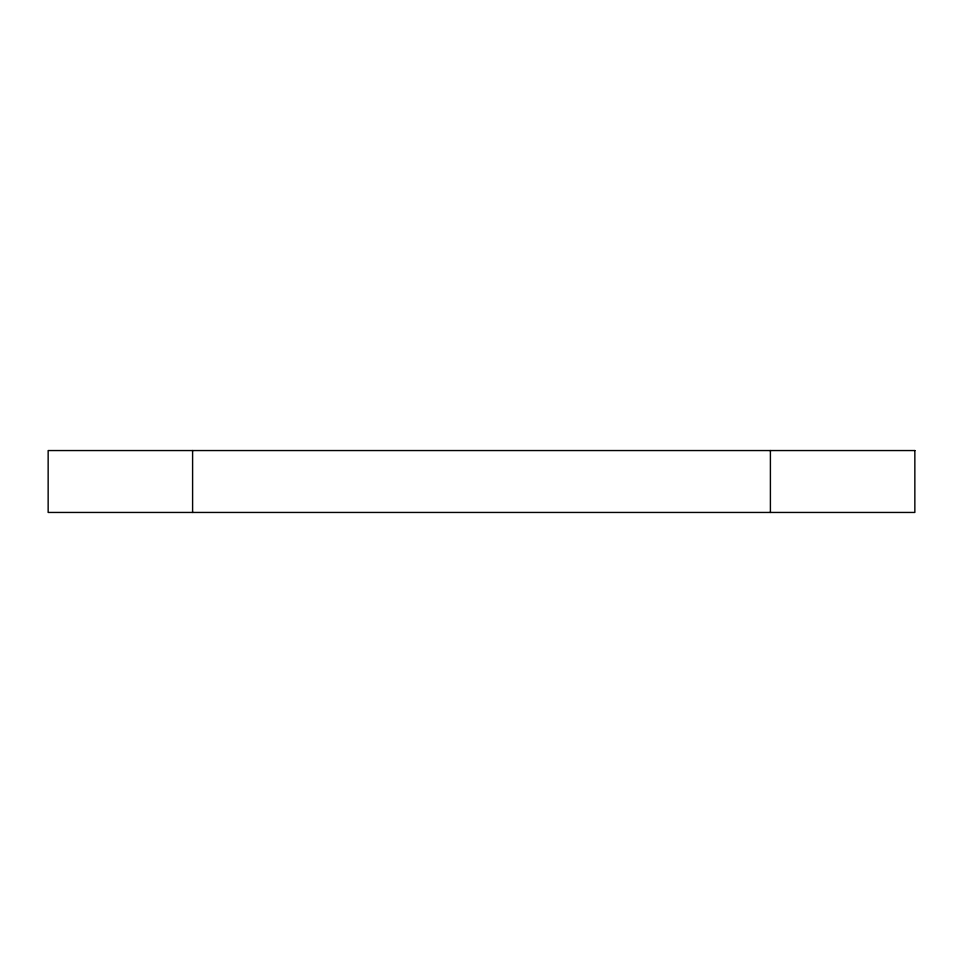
<?xml version="1.0" encoding="UTF-8"?>
<svg xmlns="http://www.w3.org/2000/svg" width="963" height="963" viewBox="0 0 963 963"><rect width="100%" height="100%" fill="white"/><g stroke="black" fill="none" stroke-linecap="round" stroke-linejoin="round"><path stroke-width="1.44" d="M770.4 450.552L770.4 512.448M192.6 450.552L192.6 512.448M914.85 450.552L48.15 450.552L48.15 512.448L914.85 512.448L914.85 450.552"/></g></svg>
